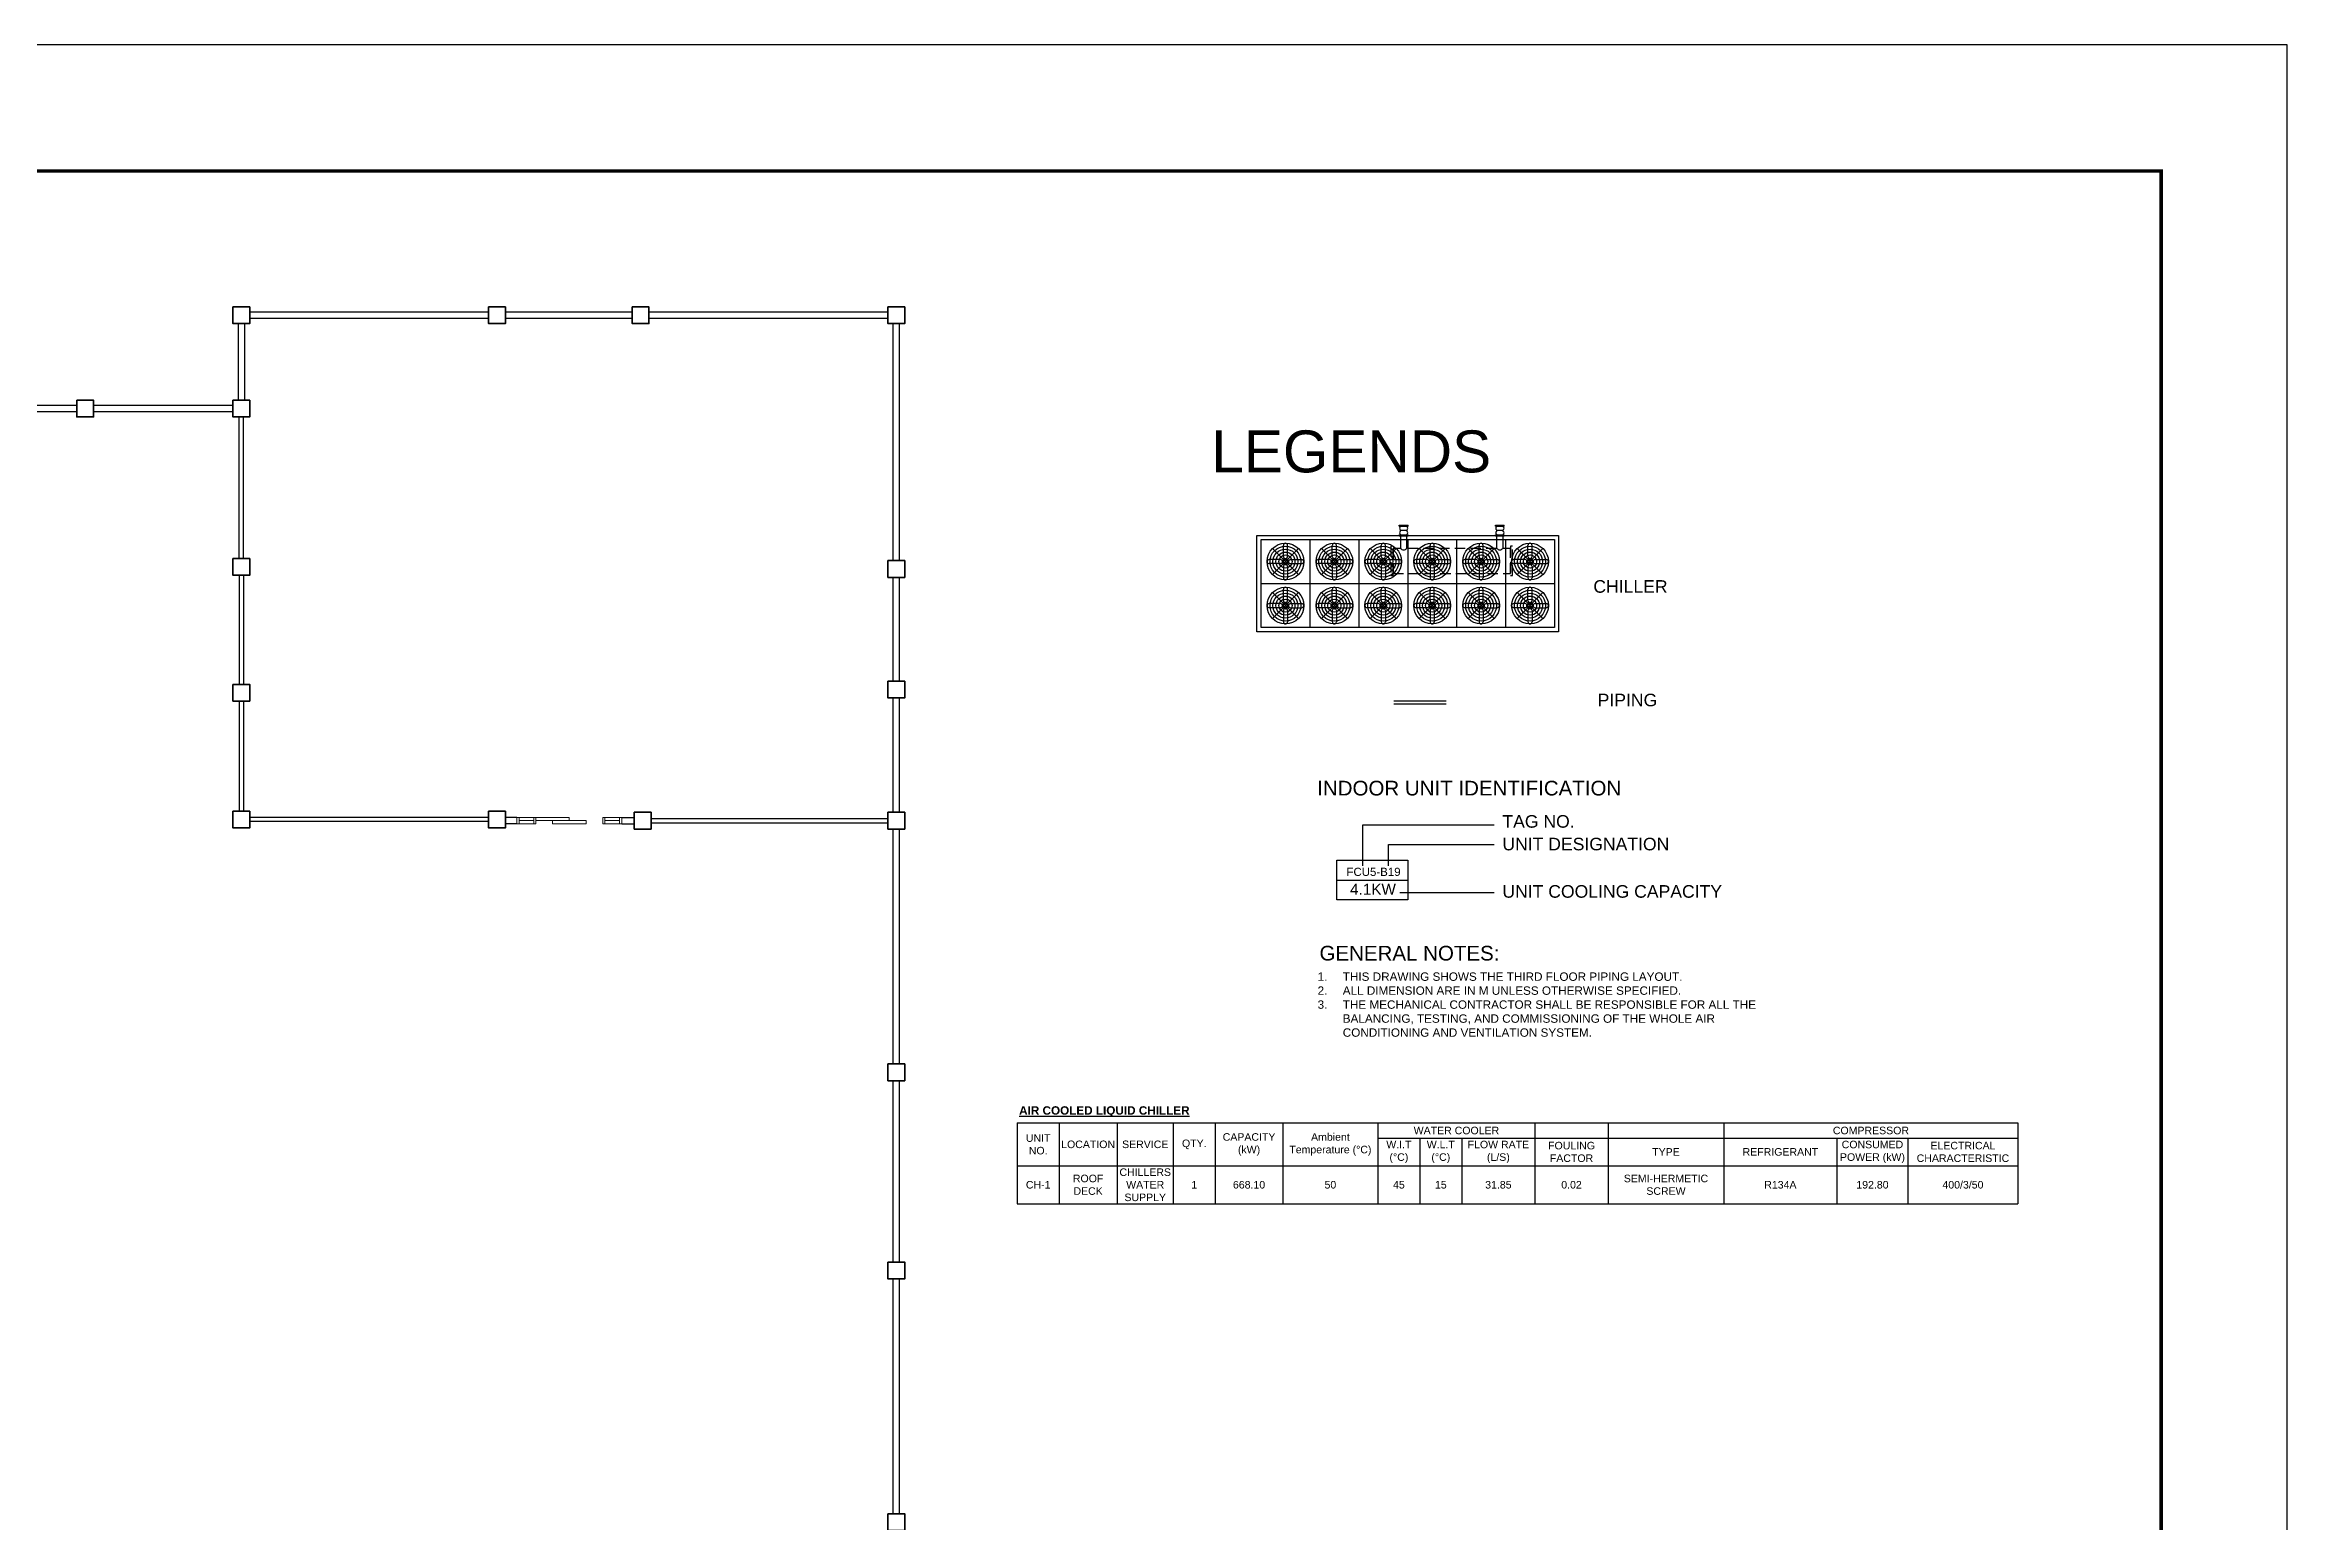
# Model space of a CAD drawing. Header units: millimetres. Extents: x 5 to 430, y 3 to 339.
# Drawn here: x 262.4 to 315.9, y 115.9 to 151.1 of the extents above; entities that cross this region are included whole.
import ezdxf

# ---------------------------------------------------------------- set-up
doc = ezdxf.new("R2010")
doc.units = ezdxf.units.MM
doc.header["$MEASUREMENT"] = 0
doc.linetypes.add('HIDDEN', pattern=[0.375, 0.25, -0.125])
for name, color, linetype in [('.1', 1, 'Continuous'), ('12- EQUIPMENT PIPING', 7, 'Continuous'), ('fcu line', 7, 'Continuous'), ('fcu return', 7, 'Continuous'), ('Legends', 7, 'Continuous'), ('template', 7, 'Continuous')]:
    doc.layers.add(name, color=color, linetype=linetype)
doc.styles.get("Standard").update_dxf_attribs({"font": 'arial.ttf'})

# ---------------------------------------------------------------- blocks, each defined once
blk = doc.blocks.new('*T270')
at = {"color": 0, "linetype": 'ByBlock', "lineweight": -2, "transparency": 16777216}
for p, q in [((0, 0), (23.871, 0)), ((0, 0), (0, -1.929)), ((1, 0), (1, -1.929)), ((2.382, 0), (2.382, -1.929)), ((3.723, 0), (3.723, -1.929)), ((4.723, 0), (4.723, -1.929)), ((6.336, 0), (6.336, -1.929)), ((8.604, 0), (8.604, -1.929)), ((12.349, 0), (12.349, -1.929)), ((14.094, 0), (14.094, -1.929)), ((16.856, 0), (16.856, -1.929)), ((23.871, 0), (23.871, -1.929)), ((8.604, -0.36), (23.871, -0.36)), ((9.604, -0.36), (9.604, -1.929)), ((10.604, -0.36), (10.604, -1.929)), ((19.552, -0.36), (19.552, -1.929)), ((21.247, -0.36), (21.247, -1.929)), ((0, -1.019), (23.871, -1.019)), ((0, -1.929), (23.871, -1.929))]:
    blk.add_line(p, q, dxfattribs=at)
at = {"color": 0, "transparency": 16777216, "char_height": 0.18, "attachment_point": 5}
for s, insert, width in [('UNIT NO.', (0.5, -0.51), 0.88), ('LOCATION', (1.691, -0.51), 1.26197), ('SERVICE', (3.053, -0.51), 1.22126), ('QTY.', (4.223, -0.51), 0.88), ('CAPACITY (kW)', (5.53, -0.51), 1.49263), ('Ambient Temperature ({\\C256;°C)}', (7.47, -0.51), 2.14826), ('W.I.T ({\\C256;°C)}', (9.104, -0.69), 0.88), ('WATER COOLER', (10.477, -0.18), 3.62511), ('W.L.T {\\C256;(°C)}', (10.104, -0.69), 0.88), ('FLOW RATE (L/S)', (11.477, -0.69), 1.62511), ('FOULING FACTOR', (13.222, -0.69), 1.62511), ('COMPRESSOR', (20.364, -0.18), 6.89519), ('CONSUMED POWER (kW)', (20.4, -0.69), 1.57452), ('ELECTRICAL CHARACTERISTIC', (22.559, -0.69), 2.50459), ('TYPE', (15.475, -0.69), 2.64189), ('REFRIGERANT', (18.204, -0.69), 2.57609), ('CH-1', (0.5, -1.474), 0.88), ('ROOF DECK', (1.691, -1.474), 1.26197), ('CHILLERS WATER SUPPLY', (3.053, -1.474), 1.22126), ('1', (4.223, -1.474), 0.88), ('668.10', (5.53, -1.474), 1.49263), ('50', (7.47, -1.474), 2.14826), ('45', (9.104, -1.474), 0.88), ('15', (10.104, -1.474), 0.88), ('31.85', (11.477, -1.474), 1.62511), ('0.02', (13.222, -1.474), 1.62511), ('SEMI-HERMETIC SCREW', (15.475, -1.474), 2.64189), ('R134A', (18.204, -1.474), 2.57609), ('192.80', (20.4, -1.474), 1.57452), ('400/3/50', (22.559, -1.474), 2.50459)]:
    blk.add_mtext(s, dxfattribs=dict(at, insert=insert, width=width))
blk = doc.blocks.new('A$C5C4829BB')
at = {"layer": '12- EQUIPMENT PIPING'}
for p, q in [((-0.104, 0), (-0.104, -0.01)), ((0.104, 0), (-0.104, 0)), ((0.104, 0), (0.104, -0.01)), ((-0.104, -0.01), (-0.104, -0.021)), ((0.104, -0.01), (-0.104, -0.01)), ((0.104, -0.01), (-0.104, -0.01)), ((0.104, -0.021), (-0.104, -0.021)), ((-0.104, -0.231), (-0.104, -0.241)), ((0.104, -0.231), (-0.104, -0.231)), ((-0.104, -0.241), (-0.104, -0.252)), ((0.104, -0.241), (-0.104, -0.241)), ((0.104, -0.241), (-0.104, -0.241)), ((0.104, -0.252), (-0.104, -0.252)), ((-0.081, -0.128), (-0.081, -0.123)), ((-0.081, -0.123), (0.081, -0.123)), ((-0.081, -0.128), (0.081, -0.128)), ((0.081, -0.128), (0.081, -0.123)), ((0.104, -0.01), (0.104, -0.021)), ((0.104, -0.231), (0.104, -0.241)), ((0.104, -0.241), (0.104, -0.252))]:
    blk.add_line(p, q, dxfattribs=at)
for centre, radius, start, end in [((-0.062, -0.073), 0.0375, 120, 240), ((-0.062, -0.178), 0.0375, 120, 240), ((-0.087, -0.031), 0.0116, 300, 60), ((-0.089, -0.118), 0.0147, 340.6616, 56.5259), ((-0.089, -0.133), 0.0149, 303.6567, 19.8306), ((-0.087, -0.221), 0.0116, 300, 60), ((0.089, -0.118), 0.0147, 123.4741, 199.3384), ((0.089, -0.133), 0.0149, 160.1694, 236.3433), ((0.087, -0.031), 0.0116, 120, 240), ((0.087, -0.221), 0.0116, 120, 240), ((0.062, -0.073), 0.0375, 300, 60), ((0.062, -0.178), 0.0375, 300, 60)]:
    blk.add_arc(centre, radius, start, end, dxfattribs=at)
blk = doc.blocks.new('A$C7569006E')
at = {"layer": '12- EQUIPMENT PIPING', "linetype": 'HIDDEN'}
for points in [[(-1.45, -0.65), (-1.4, -0.65), (-1.4, 0.05), (-1.45, 0.05)], [(1.4, -0.65), (1.45, -0.65), (1.45, 0.05), (1.4, 0.05)]]:
    blk.add_lwpolyline(points, close=True, dxfattribs=at)
for points in [[(1.222, -0.6), (1.4, -0.6), (1.4, 0), (-1.4, 0), (-1.4, -0.6), (-1.222, -0.6)], [(-1.072, -0.6), (1.072, -0.6)]]:
    blk.add_lwpolyline(points, dxfattribs=at)
at = {"layer": '12- EQUIPMENT PIPING', "linetype": 'Continuous'}
for points in [[(-1.072, -0.6), (-1.072, -0.9), (-1.222, -0.9), (-1.222, -0.6)], [(1.072, -0.6), (1.072, -0.9), (1.222, -0.9), (1.222, -0.6)]]:
    blk.add_lwpolyline(points, dxfattribs=at)
for centre in [(-1.147, -0.665), (1.147, -0.665)]:
    blk.add_arc(centre, 0.099, 40.7462, 139.2538, dxfattribs=at)
for p in [(-1.147, -0.9), (1.147, -0.9)]:
    blk.add_blockref('A$C5C4829BB', p, dxfattribs=at)
blk = doc.blocks.new('A$C3DE42100')
at = {"layer": '12- EQUIPMENT PIPING'}
for p, q in [((-6.207, -0.935), (-6.826, -0.315)), ((-6.826, -0.935), (-6.207, -0.315)), ((-6.566, -0.506), (-6.566, -0.234)), ((-6.468, -0.506), (-6.468, -0.239)), ((-5.04, -0.935), (-5.66, -0.315)), ((-5.66, -0.935), (-5.04, -0.315)), ((-5.399, -0.506), (-5.399, -0.234)), ((-5.301, -0.506), (-5.301, -0.239)), ((-3.874, -0.935), (-4.493, -0.315)), ((-4.493, -0.935), (-3.874, -0.315)), ((-4.232, -0.506), (-4.232, -0.234)), ((-4.134, -0.506), (-4.134, -0.239)), ((-2.707, -0.935), (-3.326, -0.315)), ((-3.326, -0.935), (-2.707, -0.315)), ((-3.066, -0.506), (-3.066, -0.234)), ((-2.968, -0.506), (-2.968, -0.239)), ((-1.54, -0.935), (-2.16, -0.315)), ((-2.16, -0.935), (-1.54, -0.315)), ((-1.899, -0.506), (-1.899, -0.234)), ((-1.801, -0.506), (-1.801, -0.239)), ((-0.374, -0.935), (-0.993, -0.315)), ((-0.993, -0.935), (-0.374, -0.315)), ((-0.732, -0.506), (-0.732, -0.234)), ((-0.634, -0.506), (-0.634, -0.239)), ((-6.636, -0.674), (-6.907, -0.674)), ((-6.636, -0.576), (-6.903, -0.576)), ((-6.561, -0.607), (-6.593, -0.607)), ((-6.561, -0.643), (-6.593, -0.643)), ((-6.59, -0.621), (-6.59, -0.629)), ((-6.566, -0.744), (-6.566, -1.011)), ((-6.535, -0.58), (-6.535, -0.549)), ((-6.535, -0.67), (-6.535, -0.701)), ((-6.513, -0.551), (-6.521, -0.551)), ((-6.521, -0.699), (-6.513, -0.699)), ((-6.499, -0.58), (-6.499, -0.549)), ((-6.499, -0.67), (-6.499, -0.701)), ((-6.472, -0.607), (-6.441, -0.607)), ((-6.472, -0.643), (-6.441, -0.643)), ((-6.468, -0.744), (-6.468, -1.016)), ((-6.443, -0.629), (-6.443, -0.621)), ((-6.398, -0.576), (-6.126, -0.576)), ((-6.398, -0.674), (-6.13, -0.674)), ((-5.469, -0.674), (-5.741, -0.674)), ((-5.469, -0.576), (-5.736, -0.576)), ((-5.395, -0.607), (-5.426, -0.607)), ((-5.395, -0.643), (-5.426, -0.643)), ((-5.424, -0.621), (-5.424, -0.629)), ((-5.399, -0.744), (-5.399, -1.011)), ((-5.368, -0.58), (-5.368, -0.549)), ((-5.368, -0.67), (-5.368, -0.701)), ((-5.346, -0.551), (-5.354, -0.551)), ((-5.354, -0.699), (-5.346, -0.699)), ((-5.332, -0.58), (-5.332, -0.549)), ((-5.332, -0.67), (-5.332, -0.701)), ((-5.305, -0.607), (-5.274, -0.607)), ((-5.305, -0.643), (-5.274, -0.643)), ((-5.301, -0.744), (-5.301, -1.016)), ((-5.276, -0.629), (-5.276, -0.621)), ((-5.231, -0.576), (-4.959, -0.576)), ((-5.231, -0.674), (-4.964, -0.674)), ((-4.302, -0.674), (-4.574, -0.674)), ((-4.302, -0.576), (-4.57, -0.576)), ((-4.228, -0.607), (-4.259, -0.607)), ((-4.228, -0.643), (-4.259, -0.643)), ((-4.257, -0.621), (-4.257, -0.629)), ((-4.232, -0.744), (-4.232, -1.011)), ((-4.201, -0.58), (-4.201, -0.549)), ((-4.201, -0.67), (-4.201, -0.701)), ((-4.179, -0.551), (-4.187, -0.551)), ((-4.187, -0.699), (-4.179, -0.699)), ((-4.165, -0.58), (-4.165, -0.549)), ((-4.165, -0.67), (-4.165, -0.701)), ((-4.139, -0.607), (-4.107, -0.607)), ((-4.139, -0.643), (-4.107, -0.643)), ((-4.134, -0.744), (-4.134, -1.016)), ((-4.11, -0.629), (-4.11, -0.621)), ((-4.064, -0.576), (-3.793, -0.576)), ((-4.064, -0.674), (-3.797, -0.674)), ((-3.136, -0.674), (-3.407, -0.674)), ((-3.136, -0.576), (-3.403, -0.576)), ((-3.061, -0.607), (-3.093, -0.607)), ((-3.061, -0.643), (-3.093, -0.643)), ((-3.09, -0.621), (-3.09, -0.629)), ((-3.066, -0.744), (-3.066, -1.011)), ((-3.035, -0.58), (-3.035, -0.549)), ((-3.035, -0.67), (-3.035, -0.701)), ((-3.013, -0.551), (-3.021, -0.551)), ((-3.021, -0.699), (-3.013, -0.699)), ((-2.999, -0.58), (-2.999, -0.549)), ((-2.999, -0.67), (-2.999, -0.701)), ((-2.972, -0.607), (-2.941, -0.607)), ((-2.972, -0.643), (-2.941, -0.643)), ((-2.968, -0.744), (-2.968, -1.016)), ((-2.943, -0.629), (-2.943, -0.621)), ((-2.898, -0.576), (-2.626, -0.576)), ((-2.898, -0.674), (-2.63, -0.674)), ((-1.969, -0.674), (-2.241, -0.674)), ((-1.969, -0.576), (-2.236, -0.576)), ((-1.895, -0.607), (-1.926, -0.607)), ((-1.895, -0.643), (-1.926, -0.643)), ((-1.924, -0.621), (-1.924, -0.629)), ((-1.899, -0.744), (-1.899, -1.011)), ((-1.868, -0.58), (-1.868, -0.549)), ((-1.868, -0.67), (-1.868, -0.701)), ((-1.846, -0.551), (-1.854, -0.551)), ((-1.854, -0.699), (-1.846, -0.699)), ((-1.832, -0.58), (-1.832, -0.549)), ((-1.832, -0.67), (-1.832, -0.701)), ((-1.805, -0.607), (-1.774, -0.607)), ((-1.805, -0.643), (-1.774, -0.643)), ((-1.801, -0.744), (-1.801, -1.016)), ((-1.776, -0.629), (-1.776, -0.621)), ((-1.731, -0.576), (-1.459, -0.576)), ((-1.731, -0.674), (-1.464, -0.674)), ((-0.802, -0.674), (-1.074, -0.674)), ((-0.802, -0.576), (-1.07, -0.576)), ((-0.728, -0.607), (-0.759, -0.607)), ((-0.728, -0.643), (-0.759, -0.643)), ((-0.757, -0.621), (-0.757, -0.629)), ((-0.732, -0.744), (-0.732, -1.011)), ((-0.701, -0.58), (-0.701, -0.549)), ((-0.701, -0.67), (-0.701, -0.701)), ((-0.679, -0.551), (-0.687, -0.551)), ((-0.687, -0.699), (-0.679, -0.699)), ((-0.665, -0.58), (-0.665, -0.549)), ((-0.665, -0.67), (-0.665, -0.701)), ((-0.639, -0.607), (-0.607, -0.607)), ((-0.639, -0.643), (-0.607, -0.643)), ((-0.634, -0.744), (-0.634, -1.016)), ((-0.61, -0.629), (-0.61, -0.621)), ((-0.564, -0.576), (-0.293, -0.576)), ((-0.564, -0.674), (-0.297, -0.674)), ((-6.207, -1.365), (-6.826, -1.985)), ((-6.826, -1.365), (-6.207, -1.985)), ((-6.566, -1.556), (-6.566, -1.289)), ((-6.535, -1.63), (-6.535, -1.599)), ((-6.521, -1.601), (-6.513, -1.601)), ((-6.499, -1.63), (-6.499, -1.599)), ((-6.468, -1.556), (-6.468, -1.284)), ((-5.04, -1.365), (-5.66, -1.985)), ((-5.66, -1.365), (-5.04, -1.985)), ((-5.399, -1.556), (-5.399, -1.289)), ((-5.368, -1.63), (-5.368, -1.599)), ((-5.354, -1.601), (-5.346, -1.601)), ((-5.332, -1.63), (-5.332, -1.599)), ((-5.301, -1.556), (-5.301, -1.284)), ((-3.874, -1.365), (-4.493, -1.985)), ((-4.493, -1.365), (-3.874, -1.985)), ((-4.232, -1.556), (-4.232, -1.289)), ((-4.201, -1.63), (-4.201, -1.599)), ((-4.187, -1.601), (-4.179, -1.601)), ((-4.165, -1.63), (-4.165, -1.599)), ((-4.134, -1.556), (-4.134, -1.284)), ((-2.707, -1.365), (-3.326, -1.985)), ((-3.326, -1.365), (-2.707, -1.985)), ((-3.066, -1.556), (-3.066, -1.289)), ((-3.035, -1.63), (-3.035, -1.599)), ((-3.021, -1.601), (-3.013, -1.601)), ((-2.999, -1.63), (-2.999, -1.599)), ((-2.968, -1.556), (-2.968, -1.284)), ((-1.54, -1.365), (-2.16, -1.985)), ((-2.16, -1.365), (-1.54, -1.985)), ((-1.899, -1.556), (-1.899, -1.289)), ((-1.868, -1.63), (-1.868, -1.599)), ((-1.854, -1.601), (-1.846, -1.601)), ((-1.832, -1.63), (-1.832, -1.599)), ((-1.801, -1.556), (-1.801, -1.284)), ((-0.374, -1.365), (-0.993, -1.985)), ((-0.993, -1.365), (-0.374, -1.985)), ((-0.732, -1.556), (-0.732, -1.289)), ((-0.701, -1.63), (-0.701, -1.599)), ((-0.687, -1.601), (-0.679, -1.601)), ((-0.665, -1.63), (-0.665, -1.599)), ((-0.634, -1.556), (-0.634, -1.284)), ((-6.636, -1.626), (-6.907, -1.626)), ((-6.636, -1.724), (-6.903, -1.724)), ((-6.561, -1.657), (-6.593, -1.657)), ((-6.561, -1.693), (-6.593, -1.693)), ((-6.59, -1.679), (-6.59, -1.671)), ((-6.566, -1.794), (-6.566, -2.066)), ((-6.535, -1.72), (-6.535, -1.751)), ((-6.513, -1.749), (-6.521, -1.749)), ((-6.499, -1.72), (-6.499, -1.751)), ((-6.472, -1.657), (-6.441, -1.657)), ((-6.472, -1.693), (-6.441, -1.693)), ((-6.468, -1.794), (-6.468, -2.061)), ((-6.443, -1.671), (-6.443, -1.679)), ((-6.398, -1.626), (-6.13, -1.626)), ((-6.398, -1.724), (-6.126, -1.724)), ((-5.469, -1.626), (-5.741, -1.626)), ((-5.469, -1.724), (-5.736, -1.724)), ((-5.395, -1.657), (-5.426, -1.657)), ((-5.395, -1.693), (-5.426, -1.693)), ((-5.424, -1.679), (-5.424, -1.671)), ((-5.399, -1.794), (-5.399, -2.066)), ((-5.368, -1.72), (-5.368, -1.751)), ((-5.346, -1.749), (-5.354, -1.749)), ((-5.332, -1.72), (-5.332, -1.751)), ((-5.305, -1.657), (-5.274, -1.657)), ((-5.305, -1.693), (-5.274, -1.693)), ((-5.301, -1.794), (-5.301, -2.061)), ((-5.276, -1.671), (-5.276, -1.679)), ((-5.231, -1.626), (-4.964, -1.626)), ((-5.231, -1.724), (-4.959, -1.724)), ((-4.302, -1.626), (-4.574, -1.626)), ((-4.302, -1.724), (-4.57, -1.724)), ((-4.228, -1.657), (-4.259, -1.657)), ((-4.228, -1.693), (-4.259, -1.693)), ((-4.257, -1.679), (-4.257, -1.671)), ((-4.232, -1.794), (-4.232, -2.066)), ((-4.201, -1.72), (-4.201, -1.751)), ((-4.179, -1.749), (-4.187, -1.749)), ((-4.165, -1.72), (-4.165, -1.751)), ((-4.139, -1.657), (-4.107, -1.657)), ((-4.139, -1.693), (-4.107, -1.693)), ((-4.134, -1.794), (-4.134, -2.061)), ((-4.11, -1.671), (-4.11, -1.679)), ((-4.064, -1.626), (-3.797, -1.626)), ((-4.064, -1.724), (-3.793, -1.724)), ((-3.136, -1.626), (-3.407, -1.626)), ((-3.136, -1.724), (-3.403, -1.724)), ((-3.061, -1.657), (-3.093, -1.657)), ((-3.061, -1.693), (-3.093, -1.693)), ((-3.09, -1.679), (-3.09, -1.671)), ((-3.066, -1.794), (-3.066, -2.066)), ((-3.035, -1.72), (-3.035, -1.751)), ((-3.013, -1.749), (-3.021, -1.749)), ((-2.999, -1.72), (-2.999, -1.751)), ((-2.972, -1.657), (-2.941, -1.657)), ((-2.972, -1.693), (-2.941, -1.693)), ((-2.968, -1.794), (-2.968, -2.061)), ((-2.943, -1.671), (-2.943, -1.679)), ((-2.898, -1.626), (-2.63, -1.626)), ((-2.898, -1.724), (-2.626, -1.724)), ((-1.969, -1.626), (-2.241, -1.626)), ((-1.969, -1.724), (-2.236, -1.724)), ((-1.895, -1.657), (-1.926, -1.657)), ((-1.895, -1.693), (-1.926, -1.693)), ((-1.924, -1.679), (-1.924, -1.671)), ((-1.899, -1.794), (-1.899, -2.066)), ((-1.868, -1.72), (-1.868, -1.751)), ((-1.846, -1.749), (-1.854, -1.749)), ((-1.832, -1.72), (-1.832, -1.751)), ((-1.805, -1.657), (-1.774, -1.657)), ((-1.805, -1.693), (-1.774, -1.693)), ((-1.801, -1.794), (-1.801, -2.061)), ((-1.776, -1.671), (-1.776, -1.679)), ((-1.731, -1.626), (-1.464, -1.626)), ((-1.731, -1.724), (-1.459, -1.724)), ((-0.802, -1.626), (-1.074, -1.626)), ((-0.802, -1.724), (-1.07, -1.724)), ((-0.728, -1.657), (-0.759, -1.657)), ((-0.728, -1.693), (-0.759, -1.693)), ((-0.757, -1.679), (-0.757, -1.671)), ((-0.732, -1.794), (-0.732, -2.066)), ((-0.701, -1.72), (-0.701, -1.751)), ((-0.679, -1.749), (-0.687, -1.749)), ((-0.665, -1.72), (-0.665, -1.751)), ((-0.639, -1.657), (-0.607, -1.657)), ((-0.639, -1.693), (-0.607, -1.693)), ((-0.634, -1.794), (-0.634, -2.061)), ((-0.61, -1.671), (-0.61, -1.679)), ((-0.564, -1.626), (-0.297, -1.626)), ((-0.564, -1.724), (-0.293, -1.724))]:
    blk.add_line(p, q, dxfattribs=at)
at = {"layer": '12- EQUIPMENT PIPING', "linetype": 'Continuous'}
for p, q in [((-5.933, -2.2), (-5.933, -0.1)), ((-4.767, -2.2), (-4.767, -0.1)), ((-3.6, -2.2), (-3.6, -0.1)), ((-2.433, -2.2), (-2.433, -0.1)), ((-1.267, -2.2), (-1.267, -0.1)), ((-0.1, -1.15), (-7.1, -1.15))]:
    blk.add_line(p, q, dxfattribs=at)
for points in [[(-7.2, 0), (0, 0), (0, -2.3), (-7.2, -2.3)], [(-7.1, -0.1), (-0.1, -0.1), (-0.1, -2.2), (-7.1, -2.2)]]:
    blk.add_lwpolyline(points, close=True, dxfattribs=at)
at = {"layer": '12- EQUIPMENT PIPING'}
for centre, radius in [((-6.517, -0.625), 0.438), ((-6.517, -0.625), 0.368), ((-6.517, -0.625), 0.297), ((-6.517, -0.625), 0.227), ((-6.517, -0.625), 0.157), ((-5.35, -0.625), 0.438), ((-5.35, -0.625), 0.368), ((-5.35, -0.625), 0.297), ((-5.35, -0.625), 0.227), ((-5.35, -0.625), 0.157), ((-4.183, -0.625), 0.438), ((-4.183, -0.625), 0.368), ((-4.183, -0.625), 0.297), ((-4.183, -0.625), 0.227), ((-4.183, -0.625), 0.157), ((-3.017, -0.625), 0.438), ((-3.017, -0.625), 0.368), ((-3.017, -0.625), 0.297), ((-3.017, -0.625), 0.227), ((-3.017, -0.625), 0.157), ((-1.85, -0.625), 0.438), ((-1.85, -0.625), 0.368), ((-1.85, -0.625), 0.297), ((-1.85, -0.625), 0.227), ((-1.85, -0.625), 0.157), ((-0.683, -0.625), 0.438), ((-0.683, -0.625), 0.368), ((-0.683, -0.625), 0.297), ((-0.683, -0.625), 0.227), ((-0.683, -0.625), 0.157), ((-6.517, -0.625), 0.0481), ((-6.517, -0.625), 0.0481), ((-6.517, -0.625), 0.0481), ((-6.517, -0.625), 0.0481), ((-5.35, -0.625), 0.0481), ((-5.35, -0.625), 0.0481), ((-5.35, -0.625), 0.0481), ((-5.35, -0.625), 0.0481), ((-4.183, -0.625), 0.0481), ((-4.183, -0.625), 0.0481), ((-4.183, -0.625), 0.0481), ((-4.183, -0.625), 0.0481), ((-3.017, -0.625), 0.0481), ((-3.017, -0.625), 0.0481), ((-3.017, -0.625), 0.0481), ((-3.017, -0.625), 0.0481), ((-1.85, -0.625), 0.0481), ((-1.85, -0.625), 0.0481), ((-1.85, -0.625), 0.0481), ((-1.85, -0.625), 0.0481), ((-0.683, -0.625), 0.0481), ((-0.683, -0.625), 0.0481), ((-0.683, -0.625), 0.0481), ((-0.683, -0.625), 0.0481), ((-6.517, -1.675), 0.438), ((-6.517, -1.675), 0.368), ((-6.517, -1.675), 0.297), ((-6.517, -1.675), 0.227), ((-6.517, -1.675), 0.157), ((-5.35, -1.675), 0.438), ((-5.35, -1.675), 0.368), ((-5.35, -1.675), 0.297), ((-5.35, -1.675), 0.227), ((-5.35, -1.675), 0.157), ((-4.183, -1.675), 0.438), ((-4.183, -1.675), 0.368), ((-4.183, -1.675), 0.297), ((-4.183, -1.675), 0.227), ((-4.183, -1.675), 0.157), ((-3.017, -1.675), 0.438), ((-3.017, -1.675), 0.368), ((-3.017, -1.675), 0.297), ((-3.017, -1.675), 0.227), ((-3.017, -1.675), 0.157), ((-1.85, -1.675), 0.438), ((-1.85, -1.675), 0.368), ((-1.85, -1.675), 0.297), ((-1.85, -1.675), 0.227), ((-1.85, -1.675), 0.157), ((-0.683, -1.675), 0.438), ((-0.683, -1.675), 0.368), ((-0.683, -1.675), 0.297), ((-0.683, -1.675), 0.227), ((-0.683, -1.675), 0.157), ((-6.517, -1.675), 0.0481), ((-6.517, -1.675), 0.0481), ((-6.517, -1.675), 0.0481), ((-6.517, -1.675), 0.0481), ((-5.35, -1.675), 0.0481), ((-5.35, -1.675), 0.0481), ((-5.35, -1.675), 0.0481), ((-5.35, -1.675), 0.0481), ((-4.183, -1.675), 0.0481), ((-4.183, -1.675), 0.0481), ((-4.183, -1.675), 0.0481), ((-4.183, -1.675), 0.0481), ((-3.017, -1.675), 0.0481), ((-3.017, -1.675), 0.0481), ((-3.017, -1.675), 0.0481), ((-3.017, -1.675), 0.0481), ((-1.85, -1.675), 0.0481), ((-1.85, -1.675), 0.0481), ((-1.85, -1.675), 0.0481), ((-1.85, -1.675), 0.0481), ((-0.683, -1.675), 0.0481), ((-0.683, -1.675), 0.0481), ((-0.683, -1.675), 0.0481), ((-0.683, -1.675), 0.0481)]:
    blk.add_circle(centre, radius, dxfattribs=at)
for centre, radius, start, end in [((-6.514, -0.239), 0.0516, 93.0001, 179.9416), ((-6.521, -0.506), 0.045, 180, 270), ((-6.519, -0.239), 0.0516, 0.0584, 86.9999), ((-6.513, -0.506), 0.045, 270, 360), ((-5.347, -0.239), 0.0516, 93.0001, 179.9416), ((-5.354, -0.506), 0.045, 180, 270), ((-5.353, -0.239), 0.0516, 0.0584, 86.9999), ((-5.346, -0.506), 0.045, 270, 360), ((-4.181, -0.239), 0.0516, 93.0001, 179.9416), ((-4.187, -0.506), 0.045, 180, 270), ((-4.186, -0.239), 0.0516, 0.0584, 86.9999), ((-4.179, -0.506), 0.045, 270, 360), ((-3.014, -0.239), 0.0516, 93.0001, 179.9416), ((-3.021, -0.506), 0.045, 180, 270), ((-3.019, -0.239), 0.0516, 0.0584, 86.9999), ((-3.013, -0.506), 0.045, 270, 360), ((-1.847, -0.239), 0.0516, 93.0001, 179.9416), ((-1.854, -0.506), 0.045, 180, 270), ((-1.853, -0.239), 0.0516, 0.0584, 86.9999), ((-1.846, -0.506), 0.045, 270, 360), ((-0.681, -0.239), 0.0516, 93.0001, 179.9416), ((-0.687, -0.506), 0.045, 180, 270), ((-0.686, -0.239), 0.0516, 0.0584, 86.9999), ((-0.679, -0.506), 0.045, 270, 360), ((-6.903, -0.628), 0.0516, 90.0584, 176.9999), ((-6.903, -0.622), 0.0516, 183.0001, 269.9416), ((-6.636, -0.621), 0.045, 360, 90), ((-6.636, -0.629), 0.045, 270, 360), ((-6.517, -0.625), 0.0738, 104.1169, 165.8831), ((-6.517, -0.625), 0.0738, 194.1169, 255.8831), ((-6.521, -0.744), 0.045, 90, 180), ((-6.514, -1.011), 0.0516, 180.0584, 266.9999), ((-6.519, -1.011), 0.0516, 273.0001, 359.9416), ((-6.513, -0.744), 0.045, 360, 90), ((-6.517, -0.625), 0.0738, 14.1169, 75.8831), ((-6.517, -0.625), 0.0738, 284.1169, 345.8831), ((-6.398, -0.621), 0.045, 90, 180), ((-6.398, -0.629), 0.045, 180, 270), ((-6.13, -0.628), 0.0516, 3.0001, 89.9416), ((-6.13, -0.622), 0.0516, 270.0584, 356.9999), ((-5.736, -0.628), 0.0516, 90.0584, 176.9999), ((-5.736, -0.622), 0.0516, 183.0001, 269.9416), ((-5.469, -0.621), 0.045, 360, 90), ((-5.469, -0.629), 0.045, 270, 360), ((-5.35, -0.625), 0.0738, 104.1169, 165.8831), ((-5.35, -0.625), 0.0738, 194.1169, 255.8831), ((-5.354, -0.744), 0.045, 90, 180), ((-5.347, -1.011), 0.0516, 180.0584, 266.9999), ((-5.353, -1.011), 0.0516, 273.0001, 359.9416), ((-5.346, -0.744), 0.045, 360, 90), ((-5.35, -0.625), 0.0738, 14.1169, 75.8831), ((-5.35, -0.625), 0.0738, 284.1169, 345.8831), ((-5.231, -0.621), 0.045, 90, 180), ((-5.231, -0.629), 0.045, 180, 270), ((-4.964, -0.628), 0.0516, 3.0001, 89.9416), ((-4.964, -0.622), 0.0516, 270.0584, 356.9999), ((-4.57, -0.628), 0.0516, 90.0584, 176.9999), ((-4.57, -0.622), 0.0516, 183.0001, 269.9416), ((-4.302, -0.621), 0.045, 360, 90), ((-4.302, -0.629), 0.045, 270, 360), ((-4.183, -0.625), 0.0738, 104.1169, 165.8831), ((-4.183, -0.625), 0.0738, 194.1169, 255.8831), ((-4.187, -0.744), 0.045, 90, 180), ((-4.181, -1.011), 0.0516, 180.0584, 266.9999), ((-4.186, -1.011), 0.0516, 273.0001, 359.9416), ((-4.179, -0.744), 0.045, 360, 90), ((-4.183, -0.625), 0.0738, 14.1169, 75.8831), ((-4.183, -0.625), 0.0738, 284.1169, 345.8831), ((-4.064, -0.621), 0.045, 90, 180), ((-4.064, -0.629), 0.045, 180, 270), ((-3.797, -0.628), 0.0516, 3.0001, 89.9416), ((-3.797, -0.622), 0.0516, 270.0584, 356.9999), ((-3.403, -0.628), 0.0516, 90.0584, 176.9999), ((-3.403, -0.622), 0.0516, 183.0001, 269.9416), ((-3.136, -0.621), 0.045, 360, 90), ((-3.136, -0.629), 0.045, 270, 360), ((-3.017, -0.625), 0.0738, 104.1169, 165.8831), ((-3.017, -0.625), 0.0738, 194.1169, 255.8831), ((-3.021, -0.744), 0.045, 90, 180), ((-3.014, -1.011), 0.0516, 180.0584, 266.9999), ((-3.019, -1.011), 0.0516, 273.0001, 359.9416), ((-3.013, -0.744), 0.045, 360, 90), ((-3.017, -0.625), 0.0738, 14.1169, 75.8831), ((-3.017, -0.625), 0.0738, 284.1169, 345.8831), ((-2.898, -0.621), 0.045, 90, 180), ((-2.898, -0.629), 0.045, 180, 270), ((-2.63, -0.628), 0.0516, 3.0001, 89.9416), ((-2.63, -0.622), 0.0516, 270.0584, 356.9999), ((-2.236, -0.628), 0.0516, 90.0584, 176.9999), ((-2.236, -0.622), 0.0516, 183.0001, 269.9416), ((-1.969, -0.621), 0.045, 360, 90), ((-1.969, -0.629), 0.045, 270, 360), ((-1.85, -0.625), 0.0738, 104.1169, 165.8831), ((-1.85, -0.625), 0.0738, 194.1169, 255.8831), ((-1.854, -0.744), 0.045, 90, 180), ((-1.847, -1.011), 0.0516, 180.0584, 266.9999), ((-1.853, -1.011), 0.0516, 273.0001, 359.9416), ((-1.846, -0.744), 0.045, 360, 90), ((-1.85, -0.625), 0.0738, 14.1169, 75.8831), ((-1.85, -0.625), 0.0738, 284.1169, 345.8831), ((-1.731, -0.621), 0.045, 90, 180), ((-1.731, -0.629), 0.045, 180, 270), ((-1.464, -0.628), 0.0516, 3.0001, 89.9416), ((-1.464, -0.622), 0.0516, 270.0584, 356.9999), ((-1.07, -0.628), 0.0516, 90.0584, 176.9999), ((-1.07, -0.622), 0.0516, 183.0001, 269.9416), ((-0.802, -0.621), 0.045, 360, 90), ((-0.802, -0.629), 0.045, 270, 360), ((-0.683, -0.625), 0.0738, 104.1169, 165.8831), ((-0.683, -0.625), 0.0738, 194.1169, 255.8831), ((-0.687, -0.744), 0.045, 90, 180), ((-0.681, -1.011), 0.0516, 180.0584, 266.9999), ((-0.686, -1.011), 0.0516, 273.0001, 359.9416), ((-0.679, -0.744), 0.045, 360, 90), ((-0.683, -0.625), 0.0738, 14.1169, 75.8831), ((-0.683, -0.625), 0.0738, 284.1169, 345.8831), ((-0.564, -0.621), 0.045, 90, 180), ((-0.564, -0.629), 0.045, 180, 270), ((-0.297, -0.628), 0.0516, 3.0001, 89.9416), ((-0.297, -0.622), 0.0516, 270.0584, 356.9999), ((-6.517, -1.675), 0.0738, 104.1169, 165.8831), ((-6.514, -1.289), 0.0516, 93.0001, 179.9416), ((-6.521, -1.556), 0.045, 180, 270), ((-6.519, -1.289), 0.0516, 0.0584, 86.9999), ((-6.513, -1.556), 0.045, 270, 0), ((-6.517, -1.675), 0.0738, 14.1169, 75.8831), ((-5.35, -1.675), 0.0738, 104.1169, 165.8831), ((-5.347, -1.289), 0.0516, 93.0001, 179.9416), ((-5.354, -1.556), 0.045, 180, 270), ((-5.353, -1.289), 0.0516, 0.0584, 86.9999), ((-5.346, -1.556), 0.045, 270, 0), ((-5.35, -1.675), 0.0738, 14.1169, 75.8831), ((-4.183, -1.675), 0.0738, 104.1169, 165.8831), ((-4.181, -1.289), 0.0516, 93.0001, 179.9416), ((-4.187, -1.556), 0.045, 180, 270), ((-4.186, -1.289), 0.0516, 0.0584, 86.9999), ((-4.179, -1.556), 0.045, 270, 0), ((-4.183, -1.675), 0.0738, 14.1169, 75.8831), ((-3.017, -1.675), 0.0738, 104.1169, 165.8831), ((-3.014, -1.289), 0.0516, 93.0001, 179.9416), ((-3.021, -1.556), 0.045, 180, 270), ((-3.019, -1.289), 0.0516, 0.0584, 86.9999), ((-3.013, -1.556), 0.045, 270, 0), ((-3.017, -1.675), 0.0738, 14.1169, 75.8831), ((-1.85, -1.675), 0.0738, 104.1169, 165.8831), ((-1.847, -1.289), 0.0516, 93.0001, 179.9416), ((-1.854, -1.556), 0.045, 180, 270), ((-1.853, -1.289), 0.0516, 0.0584, 86.9999), ((-1.846, -1.556), 0.045, 270, 0), ((-1.85, -1.675), 0.0738, 14.1169, 75.8831), ((-0.683, -1.675), 0.0738, 104.1169, 165.8831), ((-0.681, -1.289), 0.0516, 93.0001, 179.9416), ((-0.687, -1.556), 0.045, 180, 270), ((-0.686, -1.289), 0.0516, 0.0584, 86.9999), ((-0.679, -1.556), 0.045, 270, 0), ((-0.683, -1.675), 0.0738, 14.1169, 75.8831), ((-6.903, -1.678), 0.0516, 90.0584, 176.9999), ((-6.903, -1.672), 0.0516, 183.0001, 269.9416), ((-6.636, -1.671), 0.045, 0, 90), ((-6.636, -1.679), 0.045, 270, 0), ((-6.517, -1.675), 0.0738, 194.1169, 255.8831), ((-6.521, -1.794), 0.045, 90, 180), ((-6.514, -2.061), 0.0516, 180.0584, 266.9999), ((-6.519, -2.061), 0.0516, 273.0001, 359.9416), ((-6.513, -1.794), 0.045, 0, 90), ((-6.517, -1.675), 0.0738, 284.1169, 345.8831), ((-6.398, -1.671), 0.045, 90, 180), ((-6.398, -1.679), 0.045, 180, 270), ((-6.13, -1.678), 0.0516, 3.0001, 89.9416), ((-6.13, -1.672), 0.0516, 270.0584, 356.9999), ((-5.736, -1.678), 0.0516, 90.0584, 176.9999), ((-5.736, -1.672), 0.0516, 183.0001, 269.9416), ((-5.469, -1.671), 0.045, 0, 90), ((-5.469, -1.679), 0.045, 270, 0), ((-5.35, -1.675), 0.0738, 194.1169, 255.8831), ((-5.354, -1.794), 0.045, 90, 180), ((-5.347, -2.061), 0.0516, 180.0584, 266.9999), ((-5.353, -2.061), 0.0516, 273.0001, 359.9416), ((-5.346, -1.794), 0.045, 0, 90), ((-5.35, -1.675), 0.0738, 284.1169, 345.8831), ((-5.231, -1.671), 0.045, 90, 180), ((-5.231, -1.679), 0.045, 180, 270), ((-4.964, -1.678), 0.0516, 3.0001, 89.9416), ((-4.964, -1.672), 0.0516, 270.0584, 356.9999), ((-4.57, -1.678), 0.0516, 90.0584, 176.9999), ((-4.57, -1.672), 0.0516, 183.0001, 269.9416), ((-4.302, -1.671), 0.045, 0, 90), ((-4.302, -1.679), 0.045, 270, 0), ((-4.183, -1.675), 0.0738, 194.1169, 255.8831), ((-4.187, -1.794), 0.045, 90, 180), ((-4.181, -2.061), 0.0516, 180.0584, 266.9999), ((-4.186, -2.061), 0.0516, 273.0001, 359.9416), ((-4.179, -1.794), 0.045, 0, 90), ((-4.183, -1.675), 0.0738, 284.1169, 345.8831), ((-4.064, -1.671), 0.045, 90, 180), ((-4.064, -1.679), 0.045, 180, 270), ((-3.797, -1.678), 0.0516, 3.0001, 89.9416), ((-3.797, -1.672), 0.0516, 270.0584, 356.9999), ((-3.403, -1.678), 0.0516, 90.0584, 176.9999), ((-3.403, -1.672), 0.0516, 183.0001, 269.9416), ((-3.136, -1.671), 0.045, 0, 90), ((-3.136, -1.679), 0.045, 270, 0), ((-3.017, -1.675), 0.0738, 194.1169, 255.8831), ((-3.021, -1.794), 0.045, 90, 180), ((-3.014, -2.061), 0.0516, 180.0584, 266.9999), ((-3.019, -2.061), 0.0516, 273.0001, 359.9416), ((-3.013, -1.794), 0.045, 0, 90), ((-3.017, -1.675), 0.0738, 284.1169, 345.8831), ((-2.898, -1.671), 0.045, 90, 180), ((-2.898, -1.679), 0.045, 180, 270), ((-2.63, -1.678), 0.0516, 3.0001, 89.9416), ((-2.63, -1.672), 0.0516, 270.0584, 356.9999), ((-2.236, -1.678), 0.0516, 90.0584, 176.9999), ((-2.236, -1.672), 0.0516, 183.0001, 269.9416), ((-1.969, -1.671), 0.045, 0, 90), ((-1.969, -1.679), 0.045, 270, 0), ((-1.85, -1.675), 0.0738, 194.1169, 255.8831), ((-1.854, -1.794), 0.045, 90, 180), ((-1.847, -2.061), 0.0516, 180.0584, 266.9999), ((-1.853, -2.061), 0.0516, 273.0001, 359.9416), ((-1.846, -1.794), 0.045, 0, 90), ((-1.85, -1.675), 0.0738, 284.1169, 345.8831), ((-1.731, -1.671), 0.045, 90, 180), ((-1.731, -1.679), 0.045, 180, 270), ((-1.464, -1.678), 0.0516, 3.0001, 89.9416), ((-1.464, -1.672), 0.0516, 270.0584, 356.9999), ((-1.07, -1.678), 0.0516, 90.0584, 176.9999), ((-1.07, -1.672), 0.0516, 183.0001, 269.9416), ((-0.802, -1.671), 0.045, 0, 90), ((-0.802, -1.679), 0.045, 270, 0), ((-0.683, -1.675), 0.0738, 194.1169, 255.8831), ((-0.687, -1.794), 0.045, 90, 180), ((-0.681, -2.061), 0.0516, 180.0584, 266.9999), ((-0.686, -2.061), 0.0516, 273.0001, 359.9416), ((-0.679, -1.794), 0.045, 0, 90), ((-0.683, -1.675), 0.0738, 284.1169, 345.8831), ((-0.564, -1.671), 0.045, 90, 180), ((-0.564, -1.679), 0.045, 180, 270), ((-0.297, -1.678), 0.0516, 3.0001, 89.9416), ((-0.297, -1.672), 0.0516, 270.0584, 356.9999)]:
    blk.add_arc(centre, radius, start, end, dxfattribs=at)
at = {"layer": '12- EQUIPMENT PIPING', "linetype": 'Continuous'}
blk.add_blockref('A$C7569006E', (-4.65, -1.39), dxfattribs=at)

msp = doc.modelspace()

# ---------------------------------------------------------------- linework, layer by layer
at = {"layer": '.1', "color": 0}
msp.add_line((315.915, 151.145), (216.639, 151.145), dxfattribs=at)
at = {"color": 8, "lineweight": 25}
for p, q in [((267.039, 144.498), (267.039, 142.673)), ((267.189, 144.498), (267.189, 142.673)), ((273.014, 144.773), (267.314, 144.773)), ((273.014, 144.623), (267.314, 144.623)), ((276.439, 144.773), (273.414, 144.773)), ((276.439, 144.623), (273.414, 144.623)), ((282.539, 144.773), (276.839, 144.773)), ((282.539, 144.623), (276.839, 144.623)), ((282.664, 138.848), (282.664, 144.498)), ((282.814, 138.848), (282.814, 144.498)), ((263.189, 142.548), (257.589, 142.548)), ((263.189, 142.398), (257.589, 142.398)), ((266.914, 142.548), (263.589, 142.548)), ((266.914, 142.398), (263.589, 142.398)), ((282.664, 135.973), (282.664, 138.448)), ((282.814, 135.973), (282.814, 138.448)), ((282.664, 132.848), (282.664, 135.573)), ((282.814, 132.848), (282.814, 135.573)), ((273.014, 132.724), (267.314, 132.724)), ((276.889, 132.698), (282.539, 132.698)), ((273.014, 132.624), (267.314, 132.624)), ((276.889, 132.598), (282.539, 132.598)), ((282.664, 126.848), (282.664, 132.448)), ((282.814, 126.848), (282.814, 132.448)), ((282.664, 122.123), (282.664, 126.448)), ((282.814, 122.123), (282.814, 126.448)), ((282.664, 116.122), (282.664, 121.723)), ((282.814, 116.122), (282.814, 121.723))]:
    msp.add_line(p, q, dxfattribs=at)
at = {"color": 8, "linetype": 'ByBlock', "lineweight": 25}
for p, q in [((267.064, 138.898), (267.064, 142.273)), ((267.164, 138.898), (267.164, 142.273)), ((267.064, 138.498), (267.064, 135.898)), ((267.164, 138.498), (267.164, 135.898)), ((267.064, 135.498), (267.064, 132.874)), ((267.164, 135.498), (267.164, 132.874))]:
    msp.add_line(p, q, dxfattribs=at)
at = {"color": 8, "linetype": 'Continuous', "lineweight": 25}
for p, q in [((273.689, 132.724), (273.414, 132.724)), ((276.189, 132.723), (276.489, 132.723)), ((273.689, 132.573), (273.414, 132.573)), ((276.189, 132.573), (276.489, 132.573))]:
    msp.add_line(p, q, dxfattribs=at)
at = {"color": 8, "linetype": 'ByBlock', "lineweight": 13}
for p, q in [((274.089, 132.723), (273.739, 132.723)), ((273.739, 132.648), (274.089, 132.648)), ((275.789, 132.723), (276.139, 132.723)), ((276.139, 132.648), (275.789, 132.648)), ((274.089, 132.573), (273.739, 132.573)), ((275.789, 132.573), (276.139, 132.573))]:
    msp.add_line(p, q, dxfattribs=at)
at = {"color": 8, "lineweight": 35}
for points in [[(266.914, 144.898), (267.314, 144.898), (267.314, 144.498), (266.914, 144.498)], [(273.014, 144.898), (273.414, 144.898), (273.414, 144.498), (273.014, 144.498)], [(276.439, 144.898), (276.839, 144.898), (276.839, 144.498), (276.439, 144.498)], [(282.539, 144.898), (282.939, 144.898), (282.939, 144.498), (282.539, 144.498)], [(263.189, 142.673), (263.589, 142.673), (263.589, 142.273), (263.189, 142.273)], [(266.914, 142.673), (267.314, 142.673), (267.314, 142.273), (266.914, 142.273)], [(282.539, 138.848), (282.939, 138.848), (282.939, 138.448), (282.539, 138.448)], [(282.539, 135.973), (282.939, 135.973), (282.939, 135.573), (282.539, 135.573)], [(282.539, 132.848), (282.939, 132.848), (282.939, 132.448), (282.539, 132.448)], [(282.539, 126.848), (282.939, 126.848), (282.939, 126.448), (282.539, 126.448)], [(282.539, 122.123), (282.939, 122.123), (282.939, 121.723), (282.539, 121.723)], [(282.539, 116.122), (282.939, 116.122), (282.939, 115.722), (282.539, 115.722)]]:
    msp.add_lwpolyline(points, close=True, dxfattribs=at)
at = {"color": 8, "linetype": 'ByBlock', "lineweight": 35}
for points in [[(266.914, 138.898), (267.314, 138.898), (267.314, 138.498), (266.914, 138.498)], [(266.914, 135.898), (267.314, 135.898), (267.314, 135.498), (266.914, 135.498)], [(266.914, 132.874), (267.314, 132.874), (267.314, 132.474), (266.914, 132.474)], [(273.014, 132.874), (273.414, 132.874), (273.414, 132.474), (273.014, 132.474)], [(276.489, 132.848), (276.889, 132.848), (276.889, 132.448), (276.489, 132.448)]]:
    msp.add_lwpolyline(points, close=True, dxfattribs=at)
at = {"color": 8, "linetype": 'ByBlock', "lineweight": 13}
for points in [[(273.739, 132.723), (273.739, 132.573), (273.689, 132.573), (273.689, 132.723)], [(274.139, 132.723), (274.139, 132.573), (274.089, 132.573), (274.089, 132.723)], [(274.139, 132.723), (274.939, 132.723), (274.939, 132.648), (274.139, 132.648)], [(274.539, 132.648), (275.339, 132.648), (275.339, 132.573), (274.539, 132.573)], [(275.739, 132.723), (275.739, 132.573), (275.789, 132.573), (275.789, 132.723)], [(276.139, 132.723), (276.139, 132.573), (276.189, 132.573), (276.189, 132.723)]]:
    msp.add_lwpolyline(points, close=True, dxfattribs=at)
at = {"layer": 'fcu line', "linetype": 'Continuous'}
msp.add_line((295.852, 135.499), (294.607, 135.499), dxfattribs=at)
at = {"layer": 'fcu return', "linetype": 'Continuous'}
msp.add_line((295.852, 135.429), (294.607, 135.429), dxfattribs=at)
at = {"layer": 'Legends'}
for p, q in [((293.868, 131.568), (293.868, 132.548)), ((293.868, 132.548), (297.003, 132.548)), ((294.477, 131.568), (294.477, 132.083)), ((294.477, 132.083), (297.003, 132.083)), ((294.753, 130.936), (297.003, 130.936))]:
    msp.add_line(p, q, dxfattribs=at)
at = {"layer": 'Legends', "linetype": 'Continuous', "lineweight": 25}
msp.add_line((293.249, 131.232), (294.941, 131.232), dxfattribs=at)
at = {"layer": 'Legends'}
msp.add_lwpolyline([(293.249, 131.706), (294.941, 131.706), (294.941, 130.757), (293.249, 130.757)], close=True, dxfattribs=at)
at = {"layer": 'template'}
msp.add_line((315.915, 80.75), (315.915, 151.145), dxfattribs=at)
at = {"layer": 'template', "linetype": 'Continuous', "const_width": 0.0853}
msp.add_lwpolyline([(222.656, 83.758), (312.907, 83.758), (312.907, 148.137), (222.656, 148.137)], close=True, dxfattribs=at)

# ---------------------------------------------------------------- block references
msp.add_blockref('*T270', (285.623, 125.439))
at = {"layer": '12- EQUIPMENT PIPING', "linetype": 'Continuous', "rotation": 180}
msp.add_blockref('A$C3DE42100', (291.338, 137.15), dxfattribs=at)

# ---------------------------------------------------------------- texts
at = {"insert": (285.668, 125.838), "char_height": 0.2, "attachment_point": 1}
msp.add_mtext_dynamic_manual_height_columns('{\\fArial|b1|i0|c0|p34;\\LAIR COOLED LIQUID CHILLER}', width=5.54192, gutter_width=1, heights=[0], dxfattribs=at)
at = {"layer": 'Legends', "attachment_point": 1}
for s, width, insert, char_height in [('LEGENDS', 9.67592, (290.252, 141.952), 1), ('CHILLER', 11.26859, (299.366, 138.382), 0.3), ('PIPING ', 2.8662, (299.469, 135.674), 0.3), ('INDOOR UNIT IDENTIFICATION', 10.05204, (292.779, 133.598), 0.35), ('TAG NO.', 2.07651, (297.196, 132.78), 0.3), ('UNIT DESIGNATION', 4.21058, (297.196, 132.24), 0.3), ('UNIT COOLING CAPACITY', 5.52188, (297.196, 131.11), 0.3), ('GENERAL NOTES:', 10.05204, (292.833, 129.663), 0.35), ('\\pxi-3,l4,t4;1.^ITHIS DRAWING SHOWS THE THIRD FLOOR PIPING LAYOUT.\\P2.^IALL DIMENSION ARE IN M UNLESS OTHERWISE SPECIFIED.\\P3.^ITHE MECHANICAL CONTRACTOR SHALL BE RESPONSIBLE FOR ALL THE BALANCING, TESTING, AND COMMISSIONING OF THE WHOLE AIR CONDITIONING AND VENTILATION SYSTEM.', 10.96845, (292.588, 129.029), 0.2)]:
    msp.add_mtext_dynamic_manual_height_columns(s, width=width, gutter_width=1, heights=[0], dxfattribs=dict(at, insert=insert, char_height=char_height))
at = {"layer": 'Legends', "linetype": 'Continuous', "lineweight": 25, "attachment_point": 1}
for s, width, insert, char_height in [('FCU5-B19', 0.44811, (293.477, 131.525), 0.1955), ('4.1KW', 0.23674, (293.562, 131.143), 0.2607)]:
    msp.add_mtext_dynamic_manual_height_columns(s, width=width, gutter_width=1.011, heights=[0], dxfattribs=dict(at, insert=insert, char_height=char_height))

doc.saveas('drawing.dxf')
